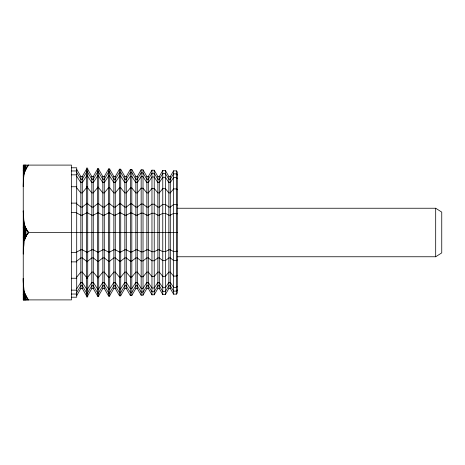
<?xml version="1.0" encoding="UTF-8"?>
<svg xmlns="http://www.w3.org/2000/svg" width="465" height="465" viewBox="0 0 465 465"><rect width="100%" height="100%" fill="white"/><g stroke="black" fill="none" stroke-linecap="round" stroke-linejoin="round"><path stroke-width="0.7" d="M23.331 249.455C25.389 236.639 23.948 223.775 23.25 210.93L23.639 220.079L23.25 254.07M23.639 299.896L23.25 278.332C22.901 285.591 25.075 292.636 24.395 299.896L23.25 299.896L23.25 165.098L71.471 165.098L71.471 299.896L23.25 299.896M23.663 220.085L23.25 228.112M23.639 287.48L23.605 290.3L25.017 293.956L26.953 298.053L28.435 299.896L24.413 299.89L23.605 297.885L23.25 294.188M23.639 165.098L23.25 186.668C23.442 179.339 23.238 170.922 28.435 165.098L27.406 166.883M23.25 170.812L23.605 167.115L24.395 165.098L24.413 173.149L23.25 175.195M23.663 177.52L23.605 174.695L25.813 169.01L28.435 165.098M23.25 236.883L23.605 240.08L24.413 240.539L25.813 236.412L28.435 232.5L177.305 232.5M23.663 244.916L23.605 240.08L24.395 240.539L25.813 236.412L28.435 232.5L25.005 226.56L23.639 220.079M25.005 171.039L26.72 168.068M25.005 238.44L26.72 235.47M27.406 234.279L28.435 232.5L25.813 228.588L24.413 224.461L23.605 224.915L24.413 224.461L24.413 240.539M86.391 295.63L82.264 288.48L82.264 176.514L86.391 169.365M97.394 295.63L93.267 288.48L93.267 176.514L97.394 169.365M108.397 295.63L104.27 288.48L104.27 176.514L108.397 169.365M119.4 295.63L115.273 288.48L115.273 176.514L119.4 169.365M126.282 176.514L130.345 169.469L131.816 169.516L135.856 176.514L135.856 288.48L131.816 295.478L130.345 295.525L126.282 288.48L126.282 176.514L124.853 176.514L120.726 169.365M137.285 176.514L141.157 169.806L143.022 169.865L146.859 176.514L146.859 288.48L143.022 295.13L141.157 295.188L137.285 288.48L137.285 176.514L135.856 176.514M76.708 295.63L80.834 288.48L80.834 176.514L76.708 169.365M148.289 176.514L151.968 170.149L154.229 170.219L157.862 176.514L157.862 288.48L154.229 294.781L151.968 294.851L148.289 288.48L148.289 176.514L146.859 176.514M87.711 295.63L91.838 288.48L91.838 176.514L87.711 169.365M159.292 176.514L162.773 170.486L165.435 170.568L168.865 176.514L168.865 288.48L165.435 294.432L162.773 294.514L159.292 288.48L159.292 176.514L157.862 176.514M98.714 295.63L102.841 288.48L102.841 176.514L98.714 169.365M170.295 176.514L173.584 170.824L176.642 170.917L177.305 172.073L177.305 292.927L176.642 294.078L173.584 294.176L170.295 288.48L170.295 176.514L168.865 176.514M109.723 295.63L113.849 288.48L113.849 176.514L109.723 169.365M120.726 295.63L124.853 288.48L124.853 176.514M86.391 172.457L82.264 179.257L80.834 179.257L76.708 172.457M97.394 172.457L93.267 179.257L91.838 179.257L87.711 172.457M108.397 172.457L104.27 179.257L102.841 179.257L98.714 172.457M119.4 172.457L115.273 179.257L113.849 179.257L109.723 172.457M76.708 292.543L80.834 285.743L82.264 285.743L86.391 292.543M87.711 292.543L91.838 285.743L93.267 285.743L97.394 292.543M98.714 292.543L102.841 285.743L104.27 285.743L108.397 292.543M109.723 292.543L113.849 285.743L115.273 285.743L119.4 292.543M120.726 292.543L124.853 285.743L126.282 285.743L130.345 292.439L131.816 292.398L135.856 285.743L137.285 285.743L141.157 292.119L143.022 292.067L146.859 285.743L148.289 285.743L151.968 291.799L154.229 291.729L157.862 285.743L159.292 285.743L162.773 291.479L165.435 291.398L168.865 285.743L170.295 285.743L173.584 291.154L176.642 291.067L177.305 289.968M86.391 176.247L82.264 182.617L80.834 182.617L76.708 176.247M97.394 176.247L93.267 182.617L91.838 182.617L87.711 176.247M108.397 176.247L104.27 182.617L102.841 182.617L98.714 176.247M119.4 176.247L115.273 182.617L113.849 182.617L109.723 176.247M76.708 288.748L80.834 282.383L82.264 282.383L86.391 288.748M87.711 288.748L91.838 282.383L93.267 282.383L97.394 288.748M98.714 288.748L102.841 282.383L104.27 282.383L108.397 288.748M109.723 288.748L113.849 282.383L115.273 282.383L119.4 288.748M120.726 288.748L124.853 282.383L126.282 282.383L130.345 288.655L131.816 288.614L135.856 282.383L137.285 282.383L141.157 288.358L143.022 288.306L146.859 282.383L148.289 282.383L151.968 288.056L154.229 287.992L157.862 282.383L159.292 282.383L162.773 287.754L165.435 287.678L168.865 282.383L170.295 282.383L173.584 287.451L176.642 287.37L177.305 286.335M86.391 187.86L82.264 192.911L80.834 192.911L76.708 187.86M97.394 187.86L93.267 192.911L91.838 192.911L87.711 187.86M108.397 187.86L104.27 192.911L102.841 192.911L98.714 187.86M119.4 187.86L115.273 192.911L113.849 192.911L109.723 187.86M76.708 277.14L80.834 272.083L82.264 272.083L86.391 277.14M87.711 277.14L91.838 272.083L93.267 272.083L97.394 277.14M98.714 277.14L102.841 272.083L104.27 272.083L108.397 277.14M109.723 277.14L113.849 272.083L115.273 272.083L119.4 277.14M120.726 277.14L124.853 272.083L126.282 272.083L130.345 277.064L131.816 277.035L135.856 272.083L137.285 272.083L141.157 276.826L143.022 276.785L146.859 272.083L148.289 272.083L151.968 276.588L154.229 276.536L157.862 272.083L159.292 272.083L162.773 276.35L165.435 276.291L168.865 272.083L170.295 272.083L173.584 276.111L176.642 276.041L177.305 275.228M86.391 203.839L82.264 207.082L80.834 207.082L76.708 203.839M97.394 203.839L93.267 207.082L91.838 207.082L87.711 203.839M108.397 203.839L104.27 207.082L102.841 207.082L98.714 203.839M119.4 203.839L115.273 207.082L113.849 207.082L109.723 203.839M76.708 261.161L80.834 257.912L82.264 257.912L86.391 261.161M87.711 261.161L91.838 257.912L93.267 257.912L97.394 261.161M98.714 261.161L102.841 257.912L104.27 257.912L108.397 261.161M109.723 261.161L113.849 257.912L115.273 257.912L119.4 261.161M120.726 261.161L124.853 257.912L126.282 257.912L130.345 261.115L131.816 261.092L135.856 257.912L137.285 257.912L141.157 260.958L143.022 260.935L146.859 257.912L148.289 257.912L151.968 260.807L154.229 260.772L157.862 257.912L159.292 257.912L162.773 260.65L165.435 260.615L168.865 257.912L170.295 257.912L173.584 260.499L176.642 260.458L177.305 259.929M177.305 256.761L435.688 256.761L441.75 252.879L441.75 212.121L435.688 208.239L177.305 208.239M86.391 212.987L82.264 215.196L80.834 215.196L76.708 212.987M97.394 212.987L93.267 215.196L91.838 215.196L87.711 212.987M108.397 212.987L104.27 215.196L102.841 215.196L98.714 212.987M119.4 212.987L115.273 215.196L113.849 215.196L109.723 212.987M76.708 252.007L80.834 249.798L82.264 249.798L86.391 252.007M87.711 252.007L91.838 249.798L93.267 249.798L97.394 252.007M98.714 252.007L102.841 249.798L104.27 249.798L108.397 252.007M109.723 252.007L113.849 249.798L115.273 249.798L119.4 252.007M120.726 252.007L124.853 249.798L126.282 249.798L130.345 251.978L131.816 251.96L135.856 249.798L137.285 249.798L141.157 251.873L143.022 251.85L146.859 249.798L148.289 249.798L151.968 251.768L154.229 251.745L157.862 249.798L159.292 249.798L162.773 251.664L165.435 251.635L168.865 249.798L170.295 249.798L173.584 251.559L177.305 251.17M86.391 293.746L87.711 293.706M97.394 293.421L98.714 293.38M108.397 293.095L109.723 293.055M119.4 292.764L120.726 292.729M86.391 289.881L87.711 289.846M97.394 289.573L98.714 289.538M108.397 289.265L109.723 289.23M119.4 288.963L120.726 288.922M86.391 278.035L87.711 278.006M97.394 277.791L98.714 277.762M108.397 277.553L109.723 277.524M119.4 277.309L120.726 277.28M86.391 261.737L87.711 261.719M97.394 261.58L98.714 261.562M108.397 261.423L109.723 261.406M119.4 261.266L120.726 261.249M86.391 252.402L87.711 252.385M97.394 252.292L98.714 252.28M108.397 252.187L109.723 252.175M119.4 252.082L120.726 252.071M71.471 167.795L76.708 167.795L76.708 297.205L71.471 297.205M71.471 170.963L76.708 170.963M71.471 174.846L76.708 174.846M80.834 176.514L82.264 176.514M91.838 176.514L93.267 176.514M102.841 176.514L104.27 176.514M113.849 176.514L115.273 176.514M71.471 186.744L76.708 186.744M71.471 203.124L76.708 203.124M71.471 212.505L76.708 212.505M71.471 252.495L76.708 252.495M71.471 261.871L76.708 261.871M71.471 278.25L76.708 278.25M80.834 288.48L82.264 288.48M91.838 288.48L93.267 288.48M102.841 288.48L104.27 288.48M113.849 288.48L115.273 288.48M124.853 288.48L126.282 288.48M135.856 288.48L137.285 288.48M146.859 288.48L148.289 288.48M157.862 288.48L159.292 288.48M168.865 288.48L170.295 288.48M71.471 290.148L76.708 290.148M71.471 294.037L76.708 294.037M86.391 212.598L87.711 212.61M97.394 212.703L98.714 212.714M108.397 212.807L109.723 212.825M119.4 212.918L120.726 212.929L124.853 215.196L126.282 215.196L130.345 213.022L131.816 213.034L135.856 215.196L137.285 215.196L141.157 213.127L143.022 213.144L146.859 215.196L148.289 215.196L151.968 213.232L154.229 213.255L157.862 215.196L159.292 215.196L162.773 213.336L165.435 213.359L168.865 215.196L170.295 215.196L173.584 213.441L177.305 213.824M86.391 203.263L87.711 203.281M97.394 203.414L98.714 203.438M108.397 203.571L109.723 203.594M119.4 203.728L120.726 203.746M86.391 186.959L87.711 186.988M97.394 187.203L98.714 187.232M108.397 187.447L109.723 187.476M119.4 187.691L120.726 187.721M86.391 175.119L87.711 175.154M97.394 175.421L98.714 175.462M108.397 175.729L109.723 175.764M119.4 176.037L120.726 176.072M86.391 171.248L87.711 171.289M97.394 171.579L98.714 171.614M108.397 171.905L109.723 171.945M119.4 172.23L120.726 172.271M177.305 205.065L176.642 204.542L173.584 204.495L170.295 207.082L168.865 207.082L165.435 204.385L162.773 204.344L159.292 207.082L157.862 207.082L154.229 204.222L151.968 204.193L148.289 207.082L146.859 207.082L143.022 204.065L141.157 204.036L137.285 207.082L135.856 207.082L131.816 203.903L130.345 203.885L126.282 207.082L124.853 207.082L120.726 203.839M177.305 189.772L176.642 188.953L173.584 188.889L170.295 192.911L168.865 192.911L165.435 188.709L162.773 188.651L159.292 192.911L157.862 192.911L154.229 188.459L151.968 188.406L148.289 192.911L146.859 192.911L143.022 188.209L141.157 188.168L137.285 192.911L135.856 192.911L131.816 187.965L130.345 187.93L126.282 192.911L124.853 192.911L120.726 187.86M28.435 232.5L26.953 230.652L25.017 226.56M23.25 289.8C25.284 293.002 25.476 297.199 28.435 299.896L25.005 293.961M177.305 178.659L176.642 177.63L173.584 177.543L170.295 182.617L168.865 182.617L165.435 177.316L162.773 177.241L159.292 182.617L157.862 182.617L154.229 177.008L151.968 176.944L148.289 182.617L146.859 182.617L143.022 176.694L141.157 176.642L137.285 182.617L135.856 182.617L131.816 176.38L130.345 176.34L126.282 182.617L124.853 182.617L120.726 176.247M177.305 175.032L176.642 173.933L173.584 173.84L170.295 179.257L168.865 179.257L165.435 173.596L162.773 173.521L159.292 179.257L157.862 179.257L154.229 173.265L151.968 173.201L148.289 179.257L146.859 179.257L143.022 172.934L141.157 172.875L137.285 179.257L135.856 179.257L131.816 172.602L130.345 172.556L126.282 179.257L124.853 179.257L120.726 172.457M23.663 299.89L23.605 297.885L24.395 299.896L24.395 291.857M435.688 208.239L435.688 256.761M176.642 170.917L176.642 294.078M173.584 170.824L173.584 294.176M165.435 170.568L165.435 294.432M162.773 170.486L162.773 294.514M154.229 170.219L154.229 294.781M151.968 170.149L151.968 294.851M143.022 169.865L143.022 295.13M141.157 169.806L141.157 295.188M131.816 169.516L131.816 295.478M130.345 169.469L130.345 295.525M24.395 165.098L24.395 173.137M25.813 295.984L25.813 299.896L25.813 295.984M25.813 228.588L25.813 236.412L25.813 228.588M25.813 165.098L25.813 169.01L25.813 165.098M87.711 296.856L86.391 296.897L86.391 168.097L87.711 168.138L87.711 296.856M98.714 296.513L97.394 296.554L97.394 168.44L98.714 168.481L98.714 296.513M109.723 296.17L108.397 296.211L108.397 168.783L109.723 168.824L109.723 296.17M120.726 295.827L119.4 295.868L119.4 169.126L120.726 169.173L120.726 295.827"/></g></svg>
